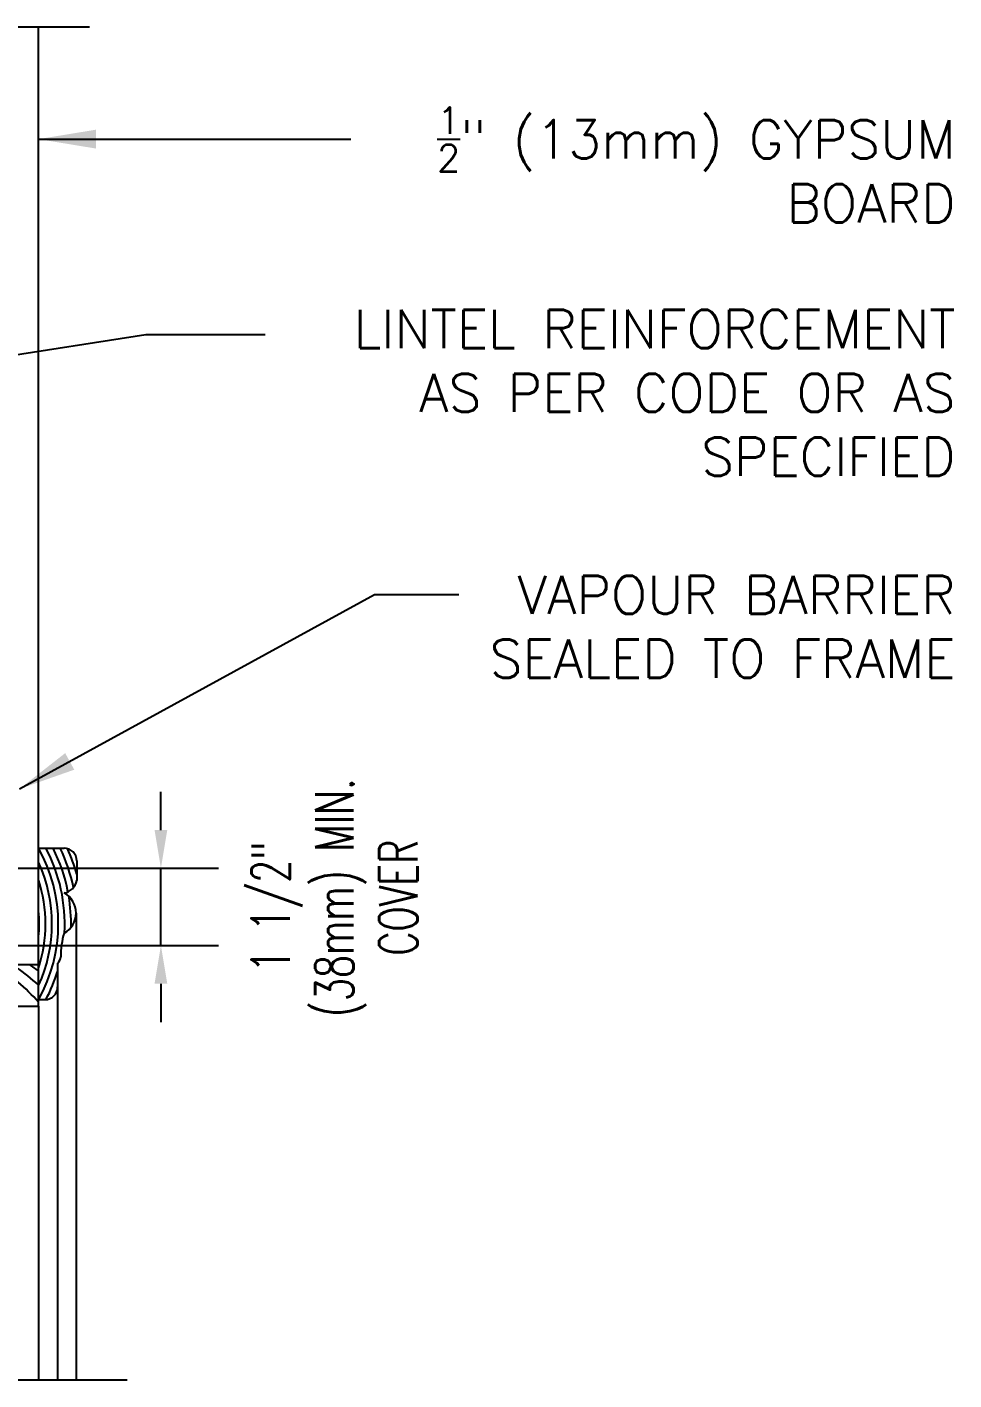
# Model space of a CAD drawing. Header units: inches. Extents: x 526.8 to 581.6, y 644.2 to 711.3.
# Drawn here: x 563.45 to 581.6, y 683.74 to 710.26 of the extents above; entities that cross this region are included whole.
import ezdxf

# ---------------------------------------------------------------- set-up
doc = ezdxf.new("R2010")
doc.units = ezdxf.units.IN
doc.header["$LTSCALE"] = 0.5
doc.header["$MEASUREMENT"] = 0
for name, color, linetype in [('HATCH', 12, 'Continuous'), ('LINE9', 9, 'Continuous'), ('TEXT', 4, 'Continuous')]:
    doc.layers.add(name, color=color, linetype=linetype)
doc.styles.add('DIM', font='romans.shx', dxfattribs={"width": 0.7})
doc.styles.add('ROMANS', font='romans.shx', dxfattribs={"height": 1.125})
doc.dimstyles.new('ext_12', dxfattribs={"dimscale": 12, "dimtxt": 0.09375, "dimasz": 0.09375, "dimexe": 0.09375, "dimexo": 0.0625, "dimgap": 0.0625, "dimtad": 1, "dimdec": 1, "dimzin": 3, "dimdsep": 46, "dimlunit": 4, "dimtxsty": 'DIM', "dimcen": 0.09, "dimdle": 0.09375, "dimclrt": 4, "dimadec": 0, "dimazin": 0, "dimtfac": 1, "dimtdec": 1, "dimtmove": 2, "dimatfit": 3, "dimfxl": 1, "dimfrac": 2, "dimtolj": 1, "dimtzin": 0, "dimarcsym": 0})

# ---------------------------------------------------------------- blocks, each defined once
blk = doc.blocks.new('*D6')
at = {"layer": 'Defpoints', "color": 0, "transparency": 16777216}
for p in [(556.542, 693.771), (566.068, 693.771), (556.594, 692.258)]:
    blk.add_point(p, dxfattribs=at)
at = {"layer": 'TEXT', "color": 0, "lineweight": -2, "transparency": 16777216}
for p, q in [((566.068, 694.521), (566.068, 695.271)), ((557.292, 693.771), (567.193, 693.771)), ((566.068, 692.258), (566.068, 693.771)), ((557.344, 692.258), (567.193, 692.258)), ((566.068, 691.508), (566.068, 690.758))]:
    blk.add_line(p, q, dxfattribs=at)
at = {"layer": 'TEXT', "color": 0, "transparency": 16777216}
for points in [[(565.943, 694.521), (566.193, 694.521), (566.068, 693.771)], [(565.943, 691.508), (566.193, 691.508), (566.068, 692.258)]]:
    blk.add_solid(points, dxfattribs=at)
at = {"layer": 'TEXT', "color": 4, "transparency": 16777216, "insert": (569.467, 693.015), "char_height": 0.75, "attachment_point": 5, "rotation": 90, "style": 'DIM'}
blk.add_mtext('\\A1;1 1/2" \\P (38mm) MIN. \\P COVER', dxfattribs=at)

msp = doc.modelspace()

# ---------------------------------------------------------------- linework, layer by layer
at = {"layer": 'HATCH'}
for centre, radius, start, end in [((561.015, 692.68), 3.043, 330.7919, 29.2081), ((561.015, 692.68), 3.168, 356.825, 27.9516), ((561.015, 692.68), 3.293, 11.0243, 26.8034), ((561.015, 692.68), 3.418, 12.0651, 25.7495), ((561.015, 692.68), 3.543, 15.9774, 24.627), ((561.015, 692.68), 2.918, 335.54, 24.46), ((561.015, 692.68), 2.793, 341.9887, 18.0113), ((561.015, 692.68), 3.293, 358.8322, 9.4629), ((561.015, 692.68), 2.668, 354.5984, 5.4016), ((560.345, 688.174), 4.46, 41.7766, 56.2851), ((560.681, 688.174), 4.46, 47.9067, 55.0027), ((561.017, 688.174), 4.46, 53.4923, 56.2851), ((561.015, 692.68), 3.168, 332.0612, 343.0968)]:
    msp.add_arc(centre, radius, start, end, dxfattribs=at)
at = {"layer": 'LINE9'}
for p, q in [((564.67, 710.258), (555.545, 710.258)), ((563.67, 691.071), (563.67, 710.258)), ((563.67, 694.165), (564.17, 694.165)), ((564.42, 693.915), (564.42, 693.531)), ((564.406, 692.894), (564.406, 683.743)), ((563.257, 691.883), (563.67, 691.883)), ((564.045, 691.91), (564.045, 691.446)), ((564.045, 691.446), (564.045, 683.743)), ((559.891, 691.071), (563.67, 691.071)), ((563.67, 691.196), (563.795, 691.196)), ((563.67, 691.071), (563.67, 683.743)), ((555.913, 683.743), (565.406, 683.743))]:
    msp.add_line(p, q, dxfattribs=at)
for centre, radius, start, end in [((564.17, 693.915), 0.25, 0, 90), ((564.121, 693.588), 0.305, 279.3716, 349.3541), ((563.961, 692.894), 0.445, 298.0452, 61.9548), ((565.732, 692.047), 1.626, 163.7963, 180.329), ((563.925, 692.045), 0.181, 311.6431, 357.7617), ((563.795, 691.446), 0.25, 270, 0)]:
    msp.add_arc(centre, radius, start, end, dxfattribs=at)

# ---------------------------------------------------------------- texts
at = {"layer": 'TEXT', "char_height": 0.75, "attachment_point": 3, "style": 'ROMANS'}
for s, insert, width in [('\\A1;{\\H0.7x;\\S1/2;}" (13mm) GYPSUM BOARD', (581.637, 708.689), 12.40385), ('LINTEL REINFORCEMENT AS PER CODE OR AS SPECIFIED', (581.637, 704.714), 14.01173), ('VAPOUR BARRIER SEALED TO FRAME', (581.637, 699.505), 13.29922)]:
    msp.add_mtext(s, dxfattribs=dict(at, insert=insert, width=width))

# ---------------------------------------------------------------- dimensions: what is measured, and where the dimension line sits
at = {"layer": 'TEXT'}
dim = msp.add_linear_dim(base=(566.068, 693.771), p1=(556.594, 692.258), p2=(556.542, 693.771), angle=90, text='1 1/2" \\P (38mm) MIN. \\P COVER', dimstyle='ext_12', override={"dimtxt": 0.0625, "dimasz": 0.0625}, dxfattribs=at)
dim.commit()
dim.dimension.update_dxf_attribs({"geometry": '*D6', "text_midpoint": (569.467, 693.015), "dimtype": 160})

# ---------------------------------------------------------------- leaders
for points in [[(563.67, 708.062), (569.792, 708.062)], [(554.735, 702.501), (565.77, 704.233), (568.108, 704.233)], [(563.295, 695.325), (570.253, 699.137), (571.904, 699.137)]]:
    msp.add_leader(points, dimstyle='ext_12', override={"dimgap": 0.0625, "dimtad": 0}, dxfattribs=at)

doc.saveas('drawing.dxf')
